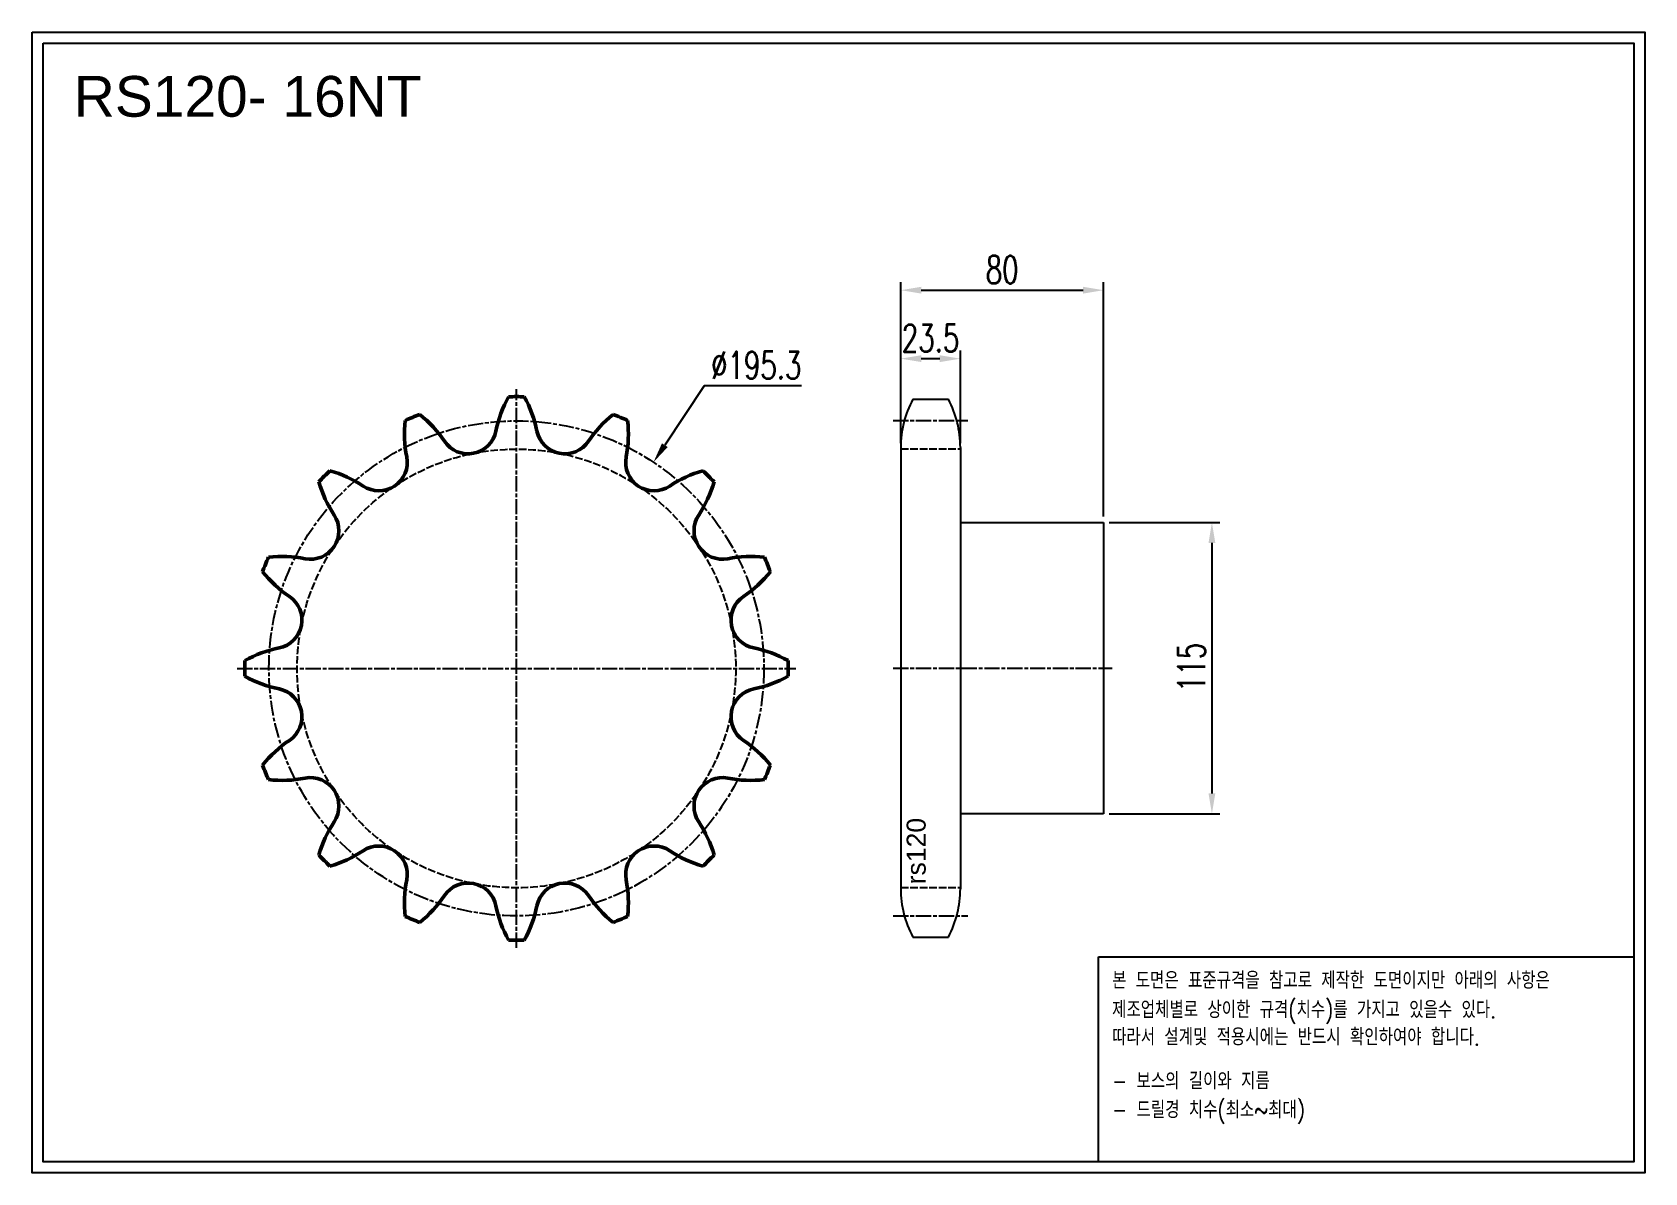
# Model space of a CAD drawing. Header units: millimetres. Extents: x -63913 to -63277, y 39429 to 39879.
import ezdxf

# ---------------------------------------------------------------- set-up
doc = ezdxf.new("R2010")
doc.units = ezdxf.units.MM
for name, pattern in [('AM_ISO02W050', [7.5, 6, -1.5]), ('AM_ISO02W050x2', [3.75, 3, -0.75]), ('AM_ISO08W050', [18, 12, -1.5, 3, -1.5]), ('AM_ISO08W050x2', [9, 6, -0.75, 1.5, -0.75])]:
    doc.linetypes.add(name, pattern=pattern)
for name, color, linetype, lineweight in [('AM_0N', 7, 'Continuous', 50), ('AM_3N', 6, 'AM_ISO02W050', 25), ('AM_7', 4, 'AM_ISO08W050', 25), ('AM_7N', 4, 'AM_ISO08W050', 25)]:
    doc.layers.add(name, color=color, linetype=linetype, lineweight=lineweight)
doc.layers.add('S-DIM', color=7, linetype='Continuous')
doc.styles.add('HAN', font='ROMANS.shx', dxfattribs={"width": 0.7, "bigfont": 'whgtxt.shx'})
doc.styles.add('HSG', font='SIMPLEX.shx', dxfattribs={"width": 0.7, "bigfont": 'HSG.shx'})
doc.styles.get("Standard").update_dxf_attribs({"font": 'arial.ttf'})
doc.dimstyles.new('APP23', dxfattribs={"dimscale": 4.5, "dimtxt": 2.4, "dimasz": 1.8, "dimexe": 0.7, "dimexo": 0.5, "dimgap": 0.6, "dimtad": 1, "dimtoh": 1, "dimdec": 1, "dimrnd": 0.01, "dimzin": 9, "dimdsep": 46, "dimtxsty": 'HSG', "dimcen": 0, "dimclrd": 1, "dimclre": 1, "dimclrt": 256, "dimazin": 2, "dimtp": 1, "dimtm": 1, "dimtfac": 0.5, "dimtdec": 1, "dimtix": 1, "dimtofl": 0, "dimtmove": 0, "dimatfit": 3, "dimfxl": 0, "dimtvp": 1, "dimtolj": 2, "dimlwd": -1, "dimlwe": -1, "dimarcsym": 0})

# ---------------------------------------------------------------- blocks, each defined once
blk = doc.blocks.new('*D1')
at = {"layer": 'Defpoints', "color": 0, "transparency": 16777216}
for p in [(-63490.61, 39685.69), (-63490.61, 39570.69), (-63447.85, 39570.69)]:
    blk.add_point(p, dxfattribs=at)
at = {"layer": 'S-DIM', "color": 1, "transparency": 16777216}
for p, q in [((-63488.36, 39685.69), (-63444.7, 39685.69)), ((-63447.85, 39677.59), (-63447.85, 39578.79)), ((-63488.36, 39570.69), (-63444.7, 39570.69))]:
    blk.add_line(p, q, dxfattribs=at)
for points in [[(-63449.2, 39677.59), (-63446.5, 39677.59), (-63447.85, 39685.69)], [(-63449.2, 39578.79), (-63446.5, 39578.79), (-63447.85, 39570.69)]]:
    blk.add_solid(points, dxfattribs=at)
at = {"layer": 'S-DIM', "transparency": 16777216, "insert": (-63455.95, 39628.49), "char_height": 10.8, "attachment_point": 5, "rotation": 90, "style": 'HSG'}
blk.add_mtext('\\A2;115', dxfattribs=at)
blk = doc.blocks.new('*D2')
at = {"layer": 'Defpoints', "color": 0, "transparency": 16777216}
for p in [(-63547.11, 39750.27), (-63570.61, 39714.72), (-63547.11, 39714.72)]:
    blk.add_point(p, dxfattribs=at)
at = {"layer": 'S-DIM', "color": 1, "transparency": 16777216}
for p, q in [((-63570.61, 39716.97), (-63570.61, 39753.42)), ((-63547.11, 39716.97), (-63547.11, 39753.42)), ((-63562.51, 39750.27), (-63555.21, 39750.27))]:
    blk.add_line(p, q, dxfattribs=at)
for points in [[(-63562.51, 39751.62), (-63562.51, 39748.92), (-63570.61, 39750.27)], [(-63555.21, 39751.62), (-63555.21, 39748.92), (-63547.11, 39750.27)]]:
    blk.add_solid(points, dxfattribs=at)
at = {"layer": 'S-DIM', "transparency": 16777216, "insert": (-63558.86, 39758.37), "char_height": 10.8, "attachment_point": 5, "style": 'HSG'}
blk.add_mtext('\\A2;23.5', dxfattribs=at)
blk = doc.blocks.new('*D3')
at = {"layer": 'Defpoints', "color": 0, "transparency": 16777216}
for p in [(-63490.61, 39777.27), (-63570.61, 39714.72), (-63490.61, 39685.69)]:
    blk.add_point(p, dxfattribs=at)
at = {"layer": 'S-DIM', "color": 1, "transparency": 16777216}
for p, q in [((-63570.61, 39716.97), (-63570.61, 39780.42)), ((-63490.61, 39687.94), (-63490.61, 39780.42)), ((-63562.51, 39777.27), (-63498.71, 39777.27))]:
    blk.add_line(p, q, dxfattribs=at)
for points in [[(-63562.51, 39778.62), (-63562.51, 39775.92), (-63570.61, 39777.27)], [(-63498.71, 39778.62), (-63498.71, 39775.92), (-63490.61, 39777.27)]]:
    blk.add_solid(points, dxfattribs=at)
at = {"layer": 'S-DIM', "transparency": 16777216, "insert": (-63530.61, 39785.37), "char_height": 10.8, "attachment_point": 5, "style": 'HSG'}
blk.add_mtext('\\A2;80', dxfattribs=at)
blk = doc.blocks.new('*D4')
at = {"layer": 'Defpoints', "color": 0, "transparency": 16777216}
for p in [(-63668.2, 39709.4), (-63776.31, 39546.76)]:
    blk.add_point(p, dxfattribs=at)
at = {"layer": 'S-DIM', "color": 1, "transparency": 16777216}
for p, q in [((-63648.15, 39739.56), (-63663.72, 39716.15)), ((-63609.81, 39739.56), (-63648.15, 39739.56))]:
    blk.add_line(p, q, dxfattribs=at)
blk.add_solid([(-63664.84, 39716.89), (-63662.59, 39715.4), (-63668.2, 39709.4)], dxfattribs=at)
at = {"layer": 'S-DIM', "transparency": 16777216, "insert": (-63627.63, 39747.66), "char_height": 10.8, "attachment_point": 5, "style": 'HSG'}
blk.add_mtext('\\A2;∅195.3', dxfattribs=at)
blk = doc.blocks.new('notice1')
at = {"color": 4}
blk.add_lwpolyline([(-22142.12, 1735.9), (-22053.8, 1735.9), (-22053.8, 1702.07), (-22142.12, 1702.07)], close=True, dxfattribs=at)
at = {"color": 4, "style": 'HAN', "width": 0.8}
for s, p in [('본 도면은 표준규격을 참고로 제작한 도면이지만 아래의 사항은', (-22139.9, 1730.62)), ('제조업체별로 상이한 규격(치수)를 가지고 있을수 있다.', (-22139.9, 1725.78)), ('따라서 설계및 적용시에는 반드시 확인하여야 합니다.', (-22139.9, 1721.28)), ('- 보스의 길이와 지름', (-22139.9, 1714.03)), ('- 드릴경 치수(최소~최대)', (-22139.9, 1709.27))]:
    blk.add_text(s, height=2.7949, dxfattribs=at).set_placement(p)

msp = doc.modelspace()

# ---------------------------------------------------------------- linework, layer by layer
for p, q in [((-63565.88, 39734.25), (-63551.85, 39734.25)), ((-63570.61, 39715.25), (-63570.61, 39541.13)), ((-63547.11, 39715.25), (-63547.11, 39541.13)), ((-63547.11, 39685.69), (-63490.61, 39685.69)), ((-63490.61, 39685.69), (-63490.61, 39570.69)), ((-63490.61, 39570.69), (-63547.11, 39570.69)), ((-63565.88, 39522.13), (-63551.85, 39522.13))]:
    msp.add_line(p, q)
for points in [[(-63913.3, 39879.01), (-63277.07, 39879.01), (-63277.07, 39429.15), (-63913.3, 39429.15)], [(-63909.02, 39874.73), (-63281.35, 39874.73), (-63281.35, 39433.43), (-63909.02, 39433.43)]]:
    msp.add_lwpolyline(points, close=True)
for centre, start, end in [((-63530.11, 39715.25), 152.02179, 180), ((-63587.61, 39715.25), 0, 27.97821), ((-63530.11, 39541.13), 180, 207.97821), ((-63587.61, 39541.13), 332.02179, 0)]:
    msp.add_arc(centre, 40.5, start, end)
at = {"layer": 'AM_0N'}
for centre, radius, start, end in [((-63683.29, 39712.09), 48.02, 151.17495, 168.4375), ((-63722.26, 39628.08), 107.2, 88.34382, 91.65618), ((-63761.22, 39712.09), 48.02, 11.5625, 28.82505), ((-63722.26, 39628.08), 107.2, 110.84382, 114.15618), ((-63790.41, 39690.78), 48.02, 34.0625, 51.32505), ((-63654.1, 39690.78), 48.02, 128.67495, 145.9375), ((-63722.26, 39628.08), 107.2, 65.84382, 69.15618), ((-63718.4, 39720.6), 48.02, 173.67495, 190.9375), ((-63741.33, 39723.96), 11.23, 214.0625, 348.4375), ((-63703.18, 39723.96), 11.23, 191.5625, 325.9375), ((-63726.11, 39720.6), 48.02, 349.0625, 6.32505), ((-63776.57, 39709.36), 11.23, 236.5625, 10.9375), ((-63667.94, 39709.36), 11.23, 169.0625, 303.4375), ((-63722.26, 39628.08), 107.2, 133.34382, 136.65618), ((-63754.1, 39715.04), 48.02, 196.17495, 213.4375), ((-63809.21, 39659.93), 48.02, 56.5625, 73.82505), ((-63635.3, 39659.93), 48.02, 106.17495, 123.4375), ((-63690.41, 39715.04), 48.02, 326.5625, 343.82505), ((-63722.26, 39628.08), 107.2, 43.34382, 46.65618), ((-63803.54, 39682.39), 11.23, 259.0625, 33.4375), ((-63640.97, 39682.39), 11.23, 146.5625, 280.9375), ((-63722.26, 39628.08), 107.2, 155.84382, 159.15618), ((-63814.78, 39624.22), 48.02, 79.0625, 96.32505), ((-63629.73, 39624.22), 48.02, 83.67495, 100.9375), ((-63722.26, 39628.08), 107.2, 20.84382, 24.15618), ((-63784.95, 39696.23), 48.02, 218.67495, 235.9375), ((-63659.56, 39696.23), 48.02, 304.0625, 321.32505), ((-63818.13, 39647.15), 11.23, 281.5625, 55.9375), ((-63626.38, 39647.15), 11.23, 124.0625, 258.4375), ((-63722.26, 39628.08), 107.2, 178.34382, 181.65618), ((-63806.26, 39589.11), 48.02, 101.5625, 118.82505), ((-63638.25, 39589.11), 48.02, 61.17495, 78.4375), ((-63722.26, 39628.08), 107.2, 358.34382, 1.65618), ((-63806.26, 39667.05), 48.02, 241.17495, 258.4375), ((-63638.25, 39667.05), 48.02, 281.5625, 298.82505), ((-63818.13, 39609.01), 11.23, 304.0625, 78.4375), ((-63626.38, 39609.01), 11.23, 101.5625, 235.9375), ((-63784.95, 39559.93), 48.02, 124.0625, 141.32505), ((-63659.56, 39559.93), 48.02, 38.67495, 55.9375), ((-63722.26, 39628.08), 107.2, 200.84382, 204.15618), ((-63722.26, 39628.08), 107.2, 335.84382, 339.15618), ((-63814.78, 39631.94), 48.02, 263.67495, 280.9375), ((-63803.54, 39573.77), 11.23, 326.5625, 100.9375), ((-63640.97, 39573.77), 11.23, 79.0625, 213.4375), ((-63629.73, 39631.94), 48.02, 259.0625, 276.32505), ((-63754.1, 39541.12), 48.02, 146.5625, 163.82505), ((-63690.41, 39541.12), 48.02, 16.17495, 33.4375), ((-63809.21, 39596.23), 48.02, 286.17495, 303.4375), ((-63776.57, 39546.8), 11.23, 349.0625, 123.4375), ((-63667.94, 39546.8), 11.23, 56.5625, 190.9375), ((-63635.3, 39596.23), 48.02, 236.5625, 253.82505), ((-63722.26, 39628.08), 107.2, 223.34382, 226.65618), ((-63722.26, 39628.08), 107.2, 313.34382, 316.65618), ((-63718.4, 39535.56), 48.02, 169.0625, 186.32505), ((-63741.33, 39532.2), 11.23, 11.5625, 145.9375), ((-63703.18, 39532.2), 11.23, 34.0625, 168.4375), ((-63726.11, 39535.56), 48.02, 353.67495, 10.9375), ((-63790.41, 39565.38), 48.02, 308.67495, 325.9375), ((-63654.1, 39565.38), 48.02, 214.0625, 231.32505), ((-63722.26, 39628.08), 107.2, 245.84382, 249.15618), ((-63683.29, 39544.07), 48.02, 191.5625, 208.82505), ((-63761.22, 39544.07), 48.02, 331.17495, 348.4375), ((-63722.26, 39628.08), 107.2, 290.84382, 294.15618), ((-63722.26, 39628.08), 107.2, 268.34382, 271.65618)]:
    msp.add_arc(centre, radius, start, end, dxfattribs=at)
at = {"layer": 'AM_3N', "linetype": 'AM_ISO02W050x2'}
for p, q in [((-63570.61, 39714.72), (-63547.11, 39714.72)), ((-63570.61, 39541.66), (-63547.11, 39541.66))]:
    msp.add_line(p, q, dxfattribs=at)
msp.add_circle((-63722.26, 39628.08), 86.53, dxfattribs=at)
at = {"layer": 'AM_7', "linetype": 'AM_ISO08W050x2'}
for p, q in [((-63573.61, 39725.84), (-63544.11, 39725.84)), ((-63573.61, 39628.19), (-63487.18, 39628.19)), ((-63573.61, 39530.54), (-63544.11, 39530.54))]:
    msp.add_line(p, q, dxfattribs=at)
msp.add_circle((-63722.26, 39628.08), 97.65, dxfattribs=at)
at = {"layer": 'AM_7N', "linetype": 'AM_ISO08W050x2'}
for p, q in [((-63722.26, 39517.88), (-63722.26, 39738.28)), ((-63832.46, 39628.08), (-63612.05, 39628.08))]:
    msp.add_line(p, q, dxfattribs=at)

# ---------------------------------------------------------------- block references
at = {"xscale": 2.3911759872, "yscale": 2.3911759872, "zscale": 2.3911759872}
msp.add_blockref('notice1', (-10546.84, 35363.49), dxfattribs=at)

# ---------------------------------------------------------------- texts
msp.add_text('RS120- 16NT', height=16.0665).set_placement((-63896.92, 39845.7))
at = {"insert": (-63568.3, 39542.92), "char_height": 7.5, "attachment_point": 1, "rotation": 90}
msp.add_mtext_dynamic_manual_height_columns('rs120', width=80.6418, gutter_width=37.5, heights=[0], dxfattribs=at)

# ---------------------------------------------------------------- dimensions: what is measured, and where the dimension line sits
at = {"layer": 'S-DIM'}
dim = msp.add_linear_dim(base=(-63490.61, 39777.27), p1=(-63570.61, 39714.72), p2=(-63490.61, 39685.69), dimstyle='APP23', dxfattribs=at)
dim.commit()
dim.dimension.update_dxf_attribs({"geometry": '*D3', "text_midpoint": (-63530.61, 39785.37)})
dim = msp.add_linear_dim(base=(-63547.11, 39750.27), p1=(-63570.61, 39714.72), p2=(-63547.11, 39714.72), dimstyle='APP23', dxfattribs=at)
dim.commit()
dim.dimension.update_dxf_attribs({"geometry": '*D2', "text_midpoint": (-63558.86, 39750.27), "dimtype": 128})
dim = msp.add_diameter_dim_2p(p1=(-63776.31, 39546.76), p2=(-63668.2, 39709.4), dimstyle='APP23', dxfattribs=at)
dim.commit()
dim.dimension.update_dxf_attribs({"geometry": '*D4', "text_midpoint": (-63627.63, 39739.56), "dimtype": 131})
dim = msp.add_linear_dim(base=(-63447.85, 39570.69), p1=(-63490.61, 39685.69), p2=(-63490.61, 39570.69), angle=90, dimstyle='APP23', dxfattribs=at)
dim.commit()
dim.dimension.update_dxf_attribs({"geometry": '*D1', "text_midpoint": (-63447.85, 39628.49), "dimtype": 128})

doc.saveas('drawing.dxf')
